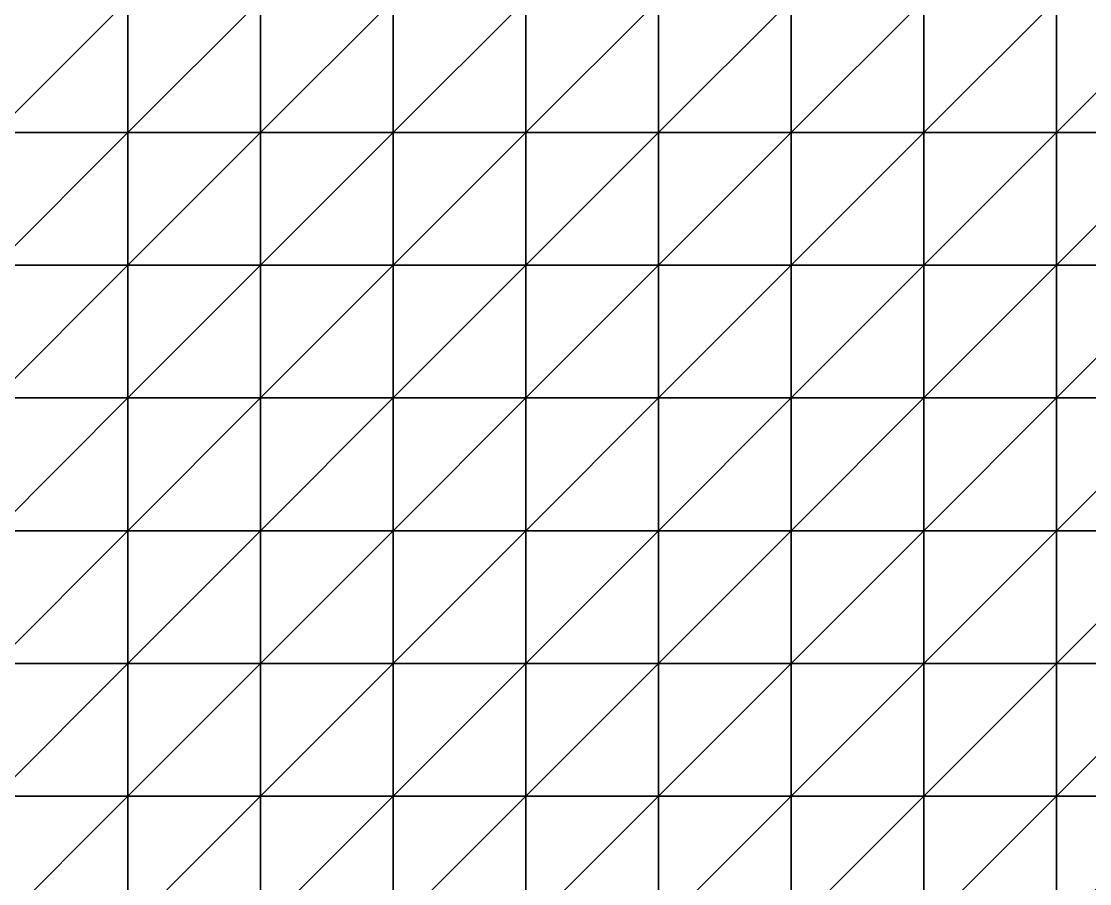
# Model space of a CAD drawing. Extents: x 292020 to 295740, y 4557680 to 4560040.
# Drawn here: x 294024 to 294185, y 4559146.8 to 4559276.8 of the extents above; entities that cross this region are included whole.
import ezdxf

# ---------------------------------------------------------------- set-up
doc = ezdxf.new("R2010")
doc.units = 0
doc.layers.add('RUN201_4_-_RUN201_NODOMAIN5_20X', color=7, linetype='CONTINUOUS')

msp = doc.modelspace()

# ---------------------------------------------------------------- linework, layer by layer
at = {"layer": 'RUN201_4_-_RUN201_NODOMAIN5_20X'}
for points in [[(294020, 4559280, 1780), (294020, 4559260, 1780), (294040, 4559280, 1780)], [(294040, 4559280, 1780), (294020, 4559260, 1780), (294040, 4559260, 1780)], [(294040, 4559280, 1920), (294020, 4559260, 1920), (294020, 4559280, 1920)], [(294040, 4559260, 1920), (294020, 4559260, 1920), (294040, 4559280, 1920)], [(294040, 4559280, 1760), (294040, 4559260, 1760), (294060, 4559280, 1760)], [(294060, 4559280, 1760), (294040, 4559260, 1760), (294060, 4559260, 1760)], [(294040, 4559280, 1760), (294040, 4559260, 1780), (294040, 4559260, 1760)], [(294040, 4559280, 1780), (294040, 4559260, 1780), (294040, 4559280, 1760)], [(294060, 4559280, 1920), (294040, 4559260, 1920), (294040, 4559280, 1920)], [(294060, 4559260, 1920), (294040, 4559260, 1920), (294060, 4559280, 1920)], [(294060, 4559280, 1760), (294060, 4559260, 1760), (294080, 4559280, 1760)], [(294080, 4559280, 1760), (294060, 4559260, 1760), (294080, 4559260, 1760)], [(294080, 4559280, 1920), (294060, 4559260, 1920), (294060, 4559280, 1920)], [(294080, 4559260, 1920), (294060, 4559260, 1920), (294080, 4559280, 1920)], [(294080, 4559280, 1760), (294080, 4559260, 1760), (294100, 4559280, 1760)], [(294100, 4559280, 1760), (294080, 4559260, 1760), (294100, 4559260, 1760)], [(294100, 4559280, 1920), (294080, 4559260, 1920), (294080, 4559280, 1920)], [(294100, 4559260, 1920), (294080, 4559260, 1920), (294100, 4559280, 1920)], [(294100, 4559280, 1760), (294100, 4559260, 1760), (294120, 4559280, 1760)], [(294120, 4559280, 1760), (294100, 4559260, 1760), (294120, 4559260, 1760)], [(294120, 4559280, 1920), (294100, 4559260, 1920), (294100, 4559280, 1920)], [(294120, 4559260, 1920), (294100, 4559260, 1920), (294120, 4559280, 1920)], [(294120, 4559280, 1760), (294120, 4559260, 1760), (294140, 4559280, 1760)], [(294140, 4559280, 1760), (294120, 4559260, 1760), (294140, 4559260, 1760)], [(294140, 4559280, 1920), (294120, 4559260, 1920), (294120, 4559280, 1920)], [(294140, 4559260, 1920), (294120, 4559260, 1920), (294140, 4559280, 1920)], [(294140, 4559280, 1760), (294140, 4559260, 1760), (294160, 4559280, 1760)], [(294160, 4559280, 1760), (294140, 4559260, 1760), (294160, 4559260, 1760)], [(294160, 4559280, 1920), (294140, 4559260, 1920), (294140, 4559280, 1920)], [(294160, 4559260, 1920), (294140, 4559260, 1920), (294160, 4559280, 1920)], [(294160, 4559280, 1760), (294160, 4559260, 1760), (294180, 4559280, 1760)], [(294180, 4559280, 1760), (294160, 4559260, 1760), (294180, 4559260, 1760)], [(294180, 4559280, 1920), (294160, 4559260, 1920), (294160, 4559280, 1920)], [(294180, 4559260, 1920), (294160, 4559260, 1920), (294180, 4559280, 1920)], [(294180, 4559260, 1760), (294180, 4559260, 1780), (294180, 4559280, 1760)], [(294180, 4559280, 1760), (294180, 4559260, 1780), (294180, 4559280, 1780)], [(294180, 4559280, 1780), (294180, 4559260, 1780), (294200, 4559280, 1780)], [(294200, 4559280, 1780), (294180, 4559260, 1780), (294200, 4559260, 1780)], [(294200, 4559280, 1920), (294180, 4559260, 1920), (294180, 4559280, 1920)], [(294200, 4559260, 1920), (294180, 4559260, 1920), (294200, 4559280, 1920)], [(294020, 4559260, 1780), (294020, 4559240, 1780), (294040, 4559260, 1780)], [(294040, 4559260, 1780), (294020, 4559240, 1780), (294040, 4559240, 1780)], [(294040, 4559260, 1920), (294020, 4559240, 1920), (294020, 4559260, 1920)], [(294040, 4559240, 1920), (294020, 4559240, 1920), (294040, 4559260, 1920)], [(294040, 4559260, 1760), (294040, 4559240, 1760), (294060, 4559260, 1760)], [(294060, 4559260, 1760), (294040, 4559240, 1760), (294060, 4559240, 1760)], [(294040, 4559260, 1760), (294040, 4559240, 1780), (294040, 4559240, 1760)], [(294040, 4559260, 1780), (294040, 4559240, 1780), (294040, 4559260, 1760)], [(294060, 4559260, 1920), (294040, 4559240, 1920), (294040, 4559260, 1920)], [(294060, 4559240, 1920), (294040, 4559240, 1920), (294060, 4559260, 1920)], [(294060, 4559260, 1760), (294060, 4559240, 1760), (294080, 4559260, 1760)], [(294080, 4559260, 1760), (294060, 4559240, 1760), (294080, 4559240, 1760)], [(294080, 4559260, 1920), (294060, 4559240, 1920), (294060, 4559260, 1920)], [(294080, 4559240, 1920), (294060, 4559240, 1920), (294080, 4559260, 1920)], [(294080, 4559260, 1760), (294080, 4559240, 1760), (294100, 4559260, 1760)], [(294100, 4559260, 1760), (294080, 4559240, 1760), (294100, 4559240, 1760)], [(294100, 4559260, 1920), (294080, 4559240, 1920), (294080, 4559260, 1920)], [(294100, 4559240, 1920), (294080, 4559240, 1920), (294100, 4559260, 1920)], [(294100, 4559260, 1760), (294100, 4559240, 1760), (294120, 4559260, 1760)], [(294120, 4559260, 1760), (294100, 4559240, 1760), (294120, 4559240, 1760)], [(294120, 4559260, 1920), (294100, 4559240, 1920), (294100, 4559260, 1920)], [(294120, 4559240, 1920), (294100, 4559240, 1920), (294120, 4559260, 1920)], [(294120, 4559260, 1760), (294120, 4559240, 1760), (294140, 4559260, 1760)], [(294140, 4559260, 1760), (294120, 4559240, 1760), (294140, 4559240, 1760)], [(294140, 4559260, 1920), (294120, 4559240, 1920), (294120, 4559260, 1920)], [(294140, 4559240, 1920), (294120, 4559240, 1920), (294140, 4559260, 1920)], [(294140, 4559260, 1760), (294140, 4559240, 1760), (294160, 4559260, 1760)], [(294160, 4559260, 1760), (294140, 4559240, 1760), (294160, 4559240, 1760)], [(294160, 4559260, 1920), (294140, 4559240, 1920), (294140, 4559260, 1920)], [(294160, 4559240, 1920), (294140, 4559240, 1920), (294160, 4559260, 1920)], [(294160, 4559240, 1760), (294160, 4559240, 1780), (294160, 4559260, 1760)], [(294160, 4559260, 1760), (294160, 4559240, 1780), (294160, 4559260, 1780)], [(294160, 4559260, 1760), (294160, 4559260, 1780), (294180, 4559260, 1760)], [(294180, 4559260, 1760), (294160, 4559260, 1780), (294180, 4559260, 1780)], [(294160, 4559260, 1780), (294160, 4559240, 1780), (294180, 4559260, 1780)], [(294180, 4559260, 1780), (294160, 4559240, 1780), (294180, 4559240, 1780)], [(294180, 4559260, 1920), (294160, 4559240, 1920), (294160, 4559260, 1920)], [(294180, 4559240, 1920), (294160, 4559240, 1920), (294180, 4559260, 1920)], [(294180, 4559240, 1780), (294180, 4559240, 1800), (294180, 4559260, 1780)], [(294180, 4559260, 1780), (294180, 4559240, 1800), (294180, 4559260, 1800)], [(294180, 4559260, 1780), (294180, 4559260, 1800), (294200, 4559260, 1780)], [(294200, 4559260, 1780), (294180, 4559260, 1800), (294200, 4559260, 1800)], [(294180, 4559260, 1800), (294180, 4559240, 1800), (294200, 4559260, 1800)], [(294200, 4559260, 1800), (294180, 4559240, 1800), (294200, 4559240, 1800)], [(294200, 4559260, 1920), (294180, 4559240, 1920), (294180, 4559260, 1920)], [(294200, 4559240, 1920), (294180, 4559240, 1920), (294200, 4559260, 1920)], [(294020, 4559240, 1780), (294020, 4559220, 1780), (294040, 4559240, 1780)], [(294040, 4559240, 1780), (294020, 4559220, 1780), (294040, 4559220, 1780)], [(294040, 4559240, 1920), (294020, 4559220, 1920), (294020, 4559240, 1920)], [(294040, 4559220, 1920), (294020, 4559220, 1920), (294040, 4559240, 1920)], [(294040, 4559240, 1760), (294040, 4559240, 1780), (294060, 4559240, 1760)], [(294060, 4559240, 1760), (294040, 4559240, 1780), (294060, 4559240, 1780)], [(294040, 4559240, 1780), (294040, 4559220, 1780), (294060, 4559240, 1780)], [(294060, 4559240, 1780), (294040, 4559220, 1780), (294060, 4559220, 1780)], [(294060, 4559240, 1920), (294040, 4559220, 1920), (294040, 4559240, 1920)], [(294060, 4559220, 1920), (294040, 4559220, 1920), (294060, 4559240, 1920)], [(294060, 4559240, 1760), (294060, 4559240, 1780), (294080, 4559240, 1760)], [(294080, 4559240, 1760), (294060, 4559240, 1780), (294080, 4559240, 1780)], [(294060, 4559240, 1780), (294060, 4559220, 1780), (294080, 4559240, 1780)], [(294080, 4559240, 1780), (294060, 4559220, 1780), (294080, 4559220, 1780)], [(294080, 4559240, 1920), (294060, 4559220, 1920), (294060, 4559240, 1920)], [(294080, 4559220, 1920), (294060, 4559220, 1920), (294080, 4559240, 1920)], [(294080, 4559240, 1760), (294080, 4559220, 1760), (294100, 4559240, 1760)], [(294100, 4559240, 1760), (294080, 4559220, 1760), (294100, 4559220, 1760)], [(294080, 4559240, 1760), (294080, 4559220, 1780), (294080, 4559220, 1760)], [(294080, 4559240, 1780), (294080, 4559220, 1780), (294080, 4559240, 1760)], [(294100, 4559240, 1920), (294080, 4559220, 1920), (294080, 4559240, 1920)], [(294100, 4559220, 1920), (294080, 4559220, 1920), (294100, 4559240, 1920)], [(294100, 4559240, 1760), (294100, 4559220, 1760), (294120, 4559240, 1760)], [(294120, 4559240, 1760), (294100, 4559220, 1760), (294120, 4559220, 1760)], [(294120, 4559240, 1920), (294100, 4559220, 1920), (294100, 4559240, 1920)], [(294120, 4559220, 1920), (294100, 4559220, 1920), (294120, 4559240, 1920)], [(294120, 4559240, 1760), (294120, 4559220, 1760), (294140, 4559240, 1760)], [(294140, 4559240, 1760), (294120, 4559220, 1760), (294140, 4559220, 1760)], [(294140, 4559240, 1920), (294120, 4559220, 1920), (294120, 4559240, 1920)], [(294140, 4559220, 1920), (294120, 4559220, 1920), (294140, 4559240, 1920)], [(294140, 4559220, 1760), (294140, 4559220, 1780), (294140, 4559240, 1760)], [(294140, 4559240, 1760), (294140, 4559220, 1780), (294140, 4559240, 1780)], [(294140, 4559240, 1760), (294140, 4559240, 1780), (294160, 4559240, 1760)], [(294160, 4559240, 1760), (294140, 4559240, 1780), (294160, 4559240, 1780)], [(294140, 4559240, 1780), (294140, 4559220, 1780), (294160, 4559240, 1780)], [(294160, 4559240, 1780), (294140, 4559220, 1780), (294160, 4559220, 1780)], [(294160, 4559240, 1920), (294140, 4559220, 1920), (294140, 4559240, 1920)], [(294160, 4559220, 1920), (294140, 4559220, 1920), (294160, 4559240, 1920)], [(294160, 4559240, 1780), (294160, 4559220, 1780), (294180, 4559240, 1780)], [(294180, 4559240, 1780), (294160, 4559220, 1780), (294180, 4559220, 1780)], [(294180, 4559240, 1920), (294160, 4559220, 1920), (294160, 4559240, 1920)], [(294180, 4559220, 1920), (294160, 4559220, 1920), (294180, 4559240, 1920)], [(294180, 4559220, 1780), (294180, 4559220, 1800), (294180, 4559240, 1780)], [(294180, 4559240, 1780), (294180, 4559220, 1800), (294180, 4559240, 1800)], [(294180, 4559240, 1800), (294180, 4559220, 1800), (294200, 4559240, 1800)], [(294200, 4559240, 1800), (294180, 4559220, 1800), (294200, 4559220, 1800)], [(294200, 4559240, 1920), (294180, 4559220, 1920), (294180, 4559240, 1920)], [(294200, 4559220, 1920), (294180, 4559220, 1920), (294200, 4559240, 1920)], [(294020, 4559220, 1780), (294020, 4559200, 1780), (294040, 4559220, 1780)], [(294040, 4559220, 1780), (294020, 4559200, 1780), (294040, 4559200, 1780)], [(294040, 4559220, 1920), (294020, 4559200, 1920), (294020, 4559220, 1920)], [(294040, 4559200, 1920), (294020, 4559200, 1920), (294040, 4559220, 1920)], [(294040, 4559220, 1780), (294040, 4559200, 1780), (294060, 4559220, 1780)], [(294060, 4559220, 1780), (294040, 4559200, 1780), (294060, 4559200, 1780)], [(294060, 4559220, 1920), (294040, 4559200, 1920), (294040, 4559220, 1920)], [(294060, 4559200, 1920), (294040, 4559200, 1920), (294060, 4559220, 1920)], [(294060, 4559200, 1780), (294060, 4559200, 1800), (294060, 4559220, 1780)], [(294060, 4559220, 1780), (294060, 4559200, 1800), (294060, 4559220, 1800)], [(294060, 4559220, 1780), (294060, 4559220, 1800), (294080, 4559220, 1780)], [(294080, 4559220, 1780), (294060, 4559220, 1800), (294080, 4559220, 1800)], [(294060, 4559220, 1800), (294060, 4559200, 1800), (294080, 4559220, 1800)], [(294080, 4559220, 1800), (294060, 4559200, 1800), (294080, 4559200, 1800)], [(294080, 4559220, 1920), (294060, 4559200, 1920), (294060, 4559220, 1920)], [(294080, 4559200, 1920), (294060, 4559200, 1920), (294080, 4559220, 1920)], [(294080, 4559220, 1760), (294080, 4559220, 1780), (294100, 4559220, 1760)], [(294100, 4559220, 1760), (294080, 4559220, 1780), (294100, 4559220, 1780)], [(294080, 4559220, 1780), (294080, 4559200, 1780), (294100, 4559220, 1780)], [(294100, 4559220, 1780), (294080, 4559200, 1780), (294100, 4559200, 1780)], [(294080, 4559220, 1780), (294080, 4559200, 1800), (294080, 4559200, 1780)], [(294080, 4559220, 1800), (294080, 4559200, 1800), (294080, 4559220, 1780)], [(294100, 4559220, 1920), (294080, 4559200, 1920), (294080, 4559220, 1920)], [(294100, 4559200, 1920), (294080, 4559200, 1920), (294100, 4559220, 1920)], [(294100, 4559220, 1760), (294100, 4559200, 1760), (294120, 4559220, 1760)], [(294120, 4559220, 1760), (294100, 4559200, 1760), (294120, 4559200, 1760)], [(294100, 4559220, 1760), (294100, 4559200, 1780), (294100, 4559200, 1760)], [(294100, 4559220, 1780), (294100, 4559200, 1780), (294100, 4559220, 1760)], [(294120, 4559220, 1920), (294100, 4559200, 1920), (294100, 4559220, 1920)], [(294120, 4559200, 1920), (294100, 4559200, 1920), (294120, 4559220, 1920)], [(294120, 4559220, 1760), (294120, 4559200, 1760), (294140, 4559220, 1760)], [(294140, 4559220, 1760), (294120, 4559200, 1760), (294140, 4559200, 1760)], [(294140, 4559220, 1920), (294120, 4559200, 1920), (294120, 4559220, 1920)], [(294140, 4559200, 1920), (294120, 4559200, 1920), (294140, 4559220, 1920)], [(294140, 4559200, 1760), (294140, 4559200, 1780), (294140, 4559220, 1760)], [(294140, 4559220, 1760), (294140, 4559200, 1780), (294140, 4559220, 1780)], [(294140, 4559220, 1780), (294140, 4559200, 1780), (294160, 4559220, 1780)], [(294160, 4559220, 1780), (294140, 4559200, 1780), (294160, 4559200, 1780)], [(294160, 4559220, 1920), (294140, 4559200, 1920), (294140, 4559220, 1920)], [(294160, 4559200, 1920), (294140, 4559200, 1920), (294160, 4559220, 1920)], [(294160, 4559200, 1780), (294160, 4559200, 1800), (294160, 4559220, 1780)], [(294160, 4559220, 1780), (294160, 4559200, 1800), (294160, 4559220, 1800)], [(294160, 4559220, 1780), (294160, 4559220, 1800), (294180, 4559220, 1780)], [(294180, 4559220, 1780), (294160, 4559220, 1800), (294180, 4559220, 1800)], [(294160, 4559220, 1800), (294160, 4559200, 1800), (294180, 4559220, 1800)], [(294180, 4559220, 1800), (294160, 4559200, 1800), (294180, 4559200, 1800)], [(294180, 4559220, 1920), (294160, 4559200, 1920), (294160, 4559220, 1920)], [(294180, 4559200, 1920), (294160, 4559200, 1920), (294180, 4559220, 1920)], [(294180, 4559220, 1800), (294180, 4559200, 1800), (294200, 4559220, 1800)], [(294200, 4559220, 1800), (294180, 4559200, 1800), (294200, 4559200, 1800)], [(294200, 4559220, 1920), (294180, 4559200, 1920), (294180, 4559220, 1920)], [(294200, 4559200, 1920), (294180, 4559200, 1920), (294200, 4559220, 1920)], [(294020, 4559200, 1780), (294020, 4559200, 1800), (294040, 4559200, 1780)], [(294040, 4559200, 1780), (294020, 4559200, 1800), (294040, 4559200, 1800)], [(294020, 4559200, 1800), (294020, 4559180, 1800), (294040, 4559200, 1800)], [(294040, 4559200, 1800), (294020, 4559180, 1800), (294040, 4559180, 1800)], [(294040, 4559200, 1920), (294020, 4559180, 1920), (294020, 4559200, 1920)], [(294040, 4559180, 1920), (294020, 4559180, 1920), (294040, 4559200, 1920)], [(294040, 4559200, 1780), (294040, 4559200, 1800), (294060, 4559200, 1780)], [(294060, 4559200, 1780), (294040, 4559200, 1800), (294060, 4559200, 1800)], [(294040, 4559200, 1800), (294040, 4559180, 1800), (294060, 4559200, 1800)], [(294060, 4559200, 1800), (294040, 4559180, 1800), (294060, 4559180, 1800)], [(294060, 4559200, 1920), (294040, 4559180, 1920), (294040, 4559200, 1920)], [(294060, 4559180, 1920), (294040, 4559180, 1920), (294060, 4559200, 1920)], [(294060, 4559200, 1800), (294060, 4559180, 1800), (294080, 4559200, 1800)], [(294080, 4559200, 1800), (294060, 4559180, 1800), (294080, 4559180, 1800)], [(294080, 4559200, 1920), (294060, 4559180, 1920), (294060, 4559200, 1920)], [(294080, 4559180, 1920), (294060, 4559180, 1920), (294080, 4559200, 1920)], [(294080, 4559200, 1780), (294080, 4559200, 1800), (294100, 4559200, 1780)], [(294100, 4559200, 1780), (294080, 4559200, 1800), (294100, 4559200, 1800)], [(294080, 4559200, 1800), (294080, 4559180, 1800), (294100, 4559200, 1800)], [(294100, 4559200, 1800), (294080, 4559180, 1800), (294100, 4559180, 1800)], [(294100, 4559200, 1920), (294080, 4559180, 1920), (294080, 4559200, 1920)], [(294100, 4559180, 1920), (294080, 4559180, 1920), (294100, 4559200, 1920)], [(294100, 4559200, 1760), (294100, 4559200, 1780), (294120, 4559200, 1760)], [(294120, 4559200, 1760), (294100, 4559200, 1780), (294120, 4559200, 1780)], [(294100, 4559200, 1780), (294100, 4559180, 1780), (294120, 4559200, 1780)], [(294120, 4559200, 1780), (294100, 4559180, 1780), (294120, 4559180, 1780)], [(294100, 4559200, 1780), (294100, 4559180, 1800), (294100, 4559180, 1780)], [(294100, 4559200, 1800), (294100, 4559180, 1800), (294100, 4559200, 1780)], [(294120, 4559200, 1920), (294100, 4559180, 1920), (294100, 4559200, 1920)], [(294120, 4559180, 1920), (294100, 4559180, 1920), (294120, 4559200, 1920)], [(294120, 4559200, 1760), (294120, 4559200, 1780), (294140, 4559200, 1760)], [(294140, 4559200, 1760), (294120, 4559200, 1780), (294140, 4559200, 1780)], [(294120, 4559200, 1780), (294120, 4559180, 1780), (294140, 4559200, 1780)], [(294140, 4559200, 1780), (294120, 4559180, 1780), (294140, 4559180, 1780)], [(294140, 4559200, 1920), (294120, 4559180, 1920), (294120, 4559200, 1920)], [(294140, 4559180, 1920), (294120, 4559180, 1920), (294140, 4559200, 1920)], [(294140, 4559200, 1780), (294140, 4559180, 1780), (294160, 4559200, 1780)], [(294160, 4559200, 1780), (294140, 4559180, 1780), (294160, 4559180, 1780)], [(294160, 4559200, 1920), (294140, 4559180, 1920), (294140, 4559200, 1920)], [(294160, 4559180, 1920), (294140, 4559180, 1920), (294160, 4559200, 1920)], [(294160, 4559180, 1780), (294160, 4559180, 1800), (294160, 4559200, 1780)], [(294160, 4559200, 1780), (294160, 4559180, 1800), (294160, 4559200, 1800)], [(294160, 4559200, 1800), (294160, 4559180, 1800), (294180, 4559200, 1800)], [(294180, 4559200, 1800), (294160, 4559180, 1800), (294180, 4559180, 1800)], [(294180, 4559200, 1920), (294160, 4559180, 1920), (294160, 4559200, 1920)], [(294180, 4559180, 1920), (294160, 4559180, 1920), (294180, 4559200, 1920)], [(294180, 4559200, 1800), (294180, 4559180, 1800), (294200, 4559200, 1800)], [(294200, 4559200, 1800), (294180, 4559180, 1800), (294200, 4559180, 1800)], [(294200, 4559200, 1920), (294180, 4559180, 1920), (294180, 4559200, 1920)], [(294200, 4559180, 1920), (294180, 4559180, 1920), (294200, 4559200, 1920)], [(294020, 4559180, 1800), (294020, 4559160, 1800), (294040, 4559180, 1800)], [(294040, 4559180, 1800), (294020, 4559160, 1800), (294040, 4559160, 1800)], [(294040, 4559180, 1920), (294020, 4559160, 1920), (294020, 4559180, 1920)], [(294040, 4559160, 1920), (294020, 4559160, 1920), (294040, 4559180, 1920)], [(294040, 4559180, 1800), (294040, 4559160, 1800), (294060, 4559180, 1800)], [(294060, 4559180, 1800), (294040, 4559160, 1800), (294060, 4559160, 1800)], [(294060, 4559180, 1920), (294040, 4559160, 1920), (294040, 4559180, 1920)], [(294060, 4559160, 1920), (294040, 4559160, 1920), (294060, 4559180, 1920)], [(294060, 4559180, 1800), (294060, 4559160, 1800), (294080, 4559180, 1800)], [(294080, 4559180, 1800), (294060, 4559160, 1800), (294080, 4559160, 1800)], [(294080, 4559180, 1920), (294060, 4559160, 1920), (294060, 4559180, 1920)], [(294080, 4559160, 1920), (294060, 4559160, 1920), (294080, 4559180, 1920)], [(294080, 4559180, 1800), (294080, 4559160, 1800), (294100, 4559180, 1800)], [(294100, 4559180, 1800), (294080, 4559160, 1800), (294100, 4559160, 1800)], [(294100, 4559180, 1920), (294080, 4559160, 1920), (294080, 4559180, 1920)], [(294100, 4559160, 1920), (294080, 4559160, 1920), (294100, 4559180, 1920)], [(294100, 4559180, 1780), (294100, 4559180, 1800), (294120, 4559180, 1780)], [(294120, 4559180, 1780), (294100, 4559180, 1800), (294120, 4559180, 1800)], [(294100, 4559180, 1800), (294100, 4559160, 1800), (294120, 4559180, 1800)], [(294120, 4559180, 1800), (294100, 4559160, 1800), (294120, 4559160, 1800)], [(294120, 4559180, 1920), (294100, 4559160, 1920), (294100, 4559180, 1920)], [(294120, 4559160, 1920), (294100, 4559160, 1920), (294120, 4559180, 1920)], [(294120, 4559180, 1780), (294120, 4559180, 1800), (294140, 4559180, 1780)], [(294140, 4559180, 1780), (294120, 4559180, 1800), (294140, 4559180, 1800)], [(294120, 4559180, 1800), (294120, 4559160, 1800), (294140, 4559180, 1800)], [(294140, 4559180, 1800), (294120, 4559160, 1800), (294140, 4559160, 1800)], [(294140, 4559180, 1920), (294120, 4559160, 1920), (294120, 4559180, 1920)], [(294140, 4559160, 1920), (294120, 4559160, 1920), (294140, 4559180, 1920)], [(294140, 4559180, 1780), (294140, 4559180, 1800), (294160, 4559180, 1780)], [(294160, 4559180, 1780), (294140, 4559180, 1800), (294160, 4559180, 1800)], [(294140, 4559180, 1800), (294140, 4559160, 1800), (294160, 4559180, 1800)], [(294160, 4559180, 1800), (294140, 4559160, 1800), (294160, 4559160, 1800)], [(294160, 4559180, 1920), (294140, 4559160, 1920), (294140, 4559180, 1920)], [(294160, 4559160, 1920), (294140, 4559160, 1920), (294160, 4559180, 1920)], [(294160, 4559160, 1800), (294160, 4559160, 1820), (294160, 4559180, 1800)], [(294160, 4559180, 1800), (294160, 4559160, 1820), (294160, 4559180, 1820)], [(294160, 4559180, 1800), (294160, 4559180, 1820), (294180, 4559180, 1800)], [(294180, 4559180, 1800), (294160, 4559180, 1820), (294180, 4559180, 1820)], [(294160, 4559180, 1820), (294160, 4559160, 1820), (294180, 4559180, 1820)], [(294180, 4559180, 1820), (294160, 4559160, 1820), (294180, 4559160, 1820)], [(294180, 4559180, 1920), (294160, 4559160, 1920), (294160, 4559180, 1920)], [(294180, 4559160, 1920), (294160, 4559160, 1920), (294180, 4559180, 1920)], [(294180, 4559180, 1800), (294180, 4559180, 1820), (294200, 4559180, 1800)], [(294200, 4559180, 1800), (294180, 4559180, 1820), (294200, 4559180, 1820)], [(294180, 4559180, 1820), (294180, 4559160, 1820), (294200, 4559180, 1820)], [(294200, 4559180, 1820), (294180, 4559160, 1820), (294200, 4559160, 1820)], [(294200, 4559180, 1920), (294180, 4559160, 1920), (294180, 4559180, 1920)], [(294200, 4559160, 1920), (294180, 4559160, 1920), (294200, 4559180, 1920)], [(294020, 4559160, 1800), (294020, 4559140, 1800), (294040, 4559160, 1800)], [(294040, 4559160, 1800), (294020, 4559140, 1800), (294040, 4559140, 1800)], [(294040, 4559160, 1920), (294020, 4559140, 1920), (294020, 4559160, 1920)], [(294040, 4559140, 1920), (294020, 4559140, 1920), (294040, 4559160, 1920)], [(294040, 4559160, 1800), (294040, 4559140, 1800), (294060, 4559160, 1800)], [(294060, 4559160, 1800), (294040, 4559140, 1800), (294060, 4559140, 1800)], [(294060, 4559160, 1920), (294040, 4559140, 1920), (294040, 4559160, 1920)], [(294060, 4559140, 1920), (294040, 4559140, 1920), (294060, 4559160, 1920)], [(294060, 4559140, 1800), (294060, 4559140, 1820), (294060, 4559160, 1800)], [(294060, 4559160, 1800), (294060, 4559140, 1820), (294060, 4559160, 1820)], [(294060, 4559160, 1800), (294060, 4559160, 1820), (294080, 4559160, 1800)], [(294080, 4559160, 1800), (294060, 4559160, 1820), (294080, 4559160, 1820)], [(294060, 4559160, 1820), (294060, 4559140, 1820), (294080, 4559160, 1820)], [(294080, 4559160, 1820), (294060, 4559140, 1820), (294080, 4559140, 1820)], [(294080, 4559160, 1920), (294060, 4559140, 1920), (294060, 4559160, 1920)], [(294080, 4559140, 1920), (294060, 4559140, 1920), (294080, 4559160, 1920)], [(294080, 4559160, 1800), (294080, 4559160, 1820), (294100, 4559160, 1800)], [(294100, 4559160, 1800), (294080, 4559160, 1820), (294100, 4559160, 1820)], [(294080, 4559160, 1820), (294080, 4559140, 1820), (294100, 4559160, 1820)], [(294100, 4559160, 1820), (294080, 4559140, 1820), (294100, 4559140, 1820)], [(294100, 4559160, 1920), (294080, 4559140, 1920), (294080, 4559160, 1920)], [(294100, 4559140, 1920), (294080, 4559140, 1920), (294100, 4559160, 1920)], [(294100, 4559160, 1800), (294100, 4559160, 1820), (294120, 4559160, 1800)], [(294120, 4559160, 1800), (294100, 4559160, 1820), (294120, 4559160, 1820)], [(294100, 4559160, 1820), (294100, 4559140, 1820), (294120, 4559160, 1820)], [(294120, 4559160, 1820), (294100, 4559140, 1820), (294120, 4559140, 1820)], [(294120, 4559160, 1920), (294100, 4559140, 1920), (294100, 4559160, 1920)], [(294120, 4559140, 1920), (294100, 4559140, 1920), (294120, 4559160, 1920)], [(294120, 4559160, 1800), (294120, 4559160, 1820), (294140, 4559160, 1800)], [(294140, 4559160, 1800), (294120, 4559160, 1820), (294140, 4559160, 1820)], [(294120, 4559160, 1820), (294120, 4559140, 1820), (294140, 4559160, 1820)], [(294140, 4559160, 1820), (294120, 4559140, 1820), (294140, 4559140, 1820)], [(294140, 4559160, 1920), (294120, 4559140, 1920), (294120, 4559160, 1920)], [(294140, 4559140, 1920), (294120, 4559140, 1920), (294140, 4559160, 1920)], [(294140, 4559160, 1800), (294140, 4559160, 1820), (294160, 4559160, 1800)], [(294160, 4559160, 1800), (294140, 4559160, 1820), (294160, 4559160, 1820)], [(294140, 4559160, 1820), (294140, 4559140, 1820), (294160, 4559160, 1820)], [(294160, 4559160, 1820), (294140, 4559140, 1820), (294160, 4559140, 1820)], [(294160, 4559160, 1920), (294140, 4559140, 1920), (294140, 4559160, 1920)], [(294160, 4559140, 1920), (294140, 4559140, 1920), (294160, 4559160, 1920)], [(294160, 4559160, 1820), (294160, 4559140, 1820), (294180, 4559160, 1820)], [(294180, 4559160, 1820), (294160, 4559140, 1820), (294180, 4559140, 1820)], [(294180, 4559160, 1920), (294160, 4559140, 1920), (294160, 4559160, 1920)], [(294180, 4559140, 1920), (294160, 4559140, 1920), (294180, 4559160, 1920)], [(294180, 4559160, 1820), (294180, 4559140, 1820), (294200, 4559160, 1820)], [(294200, 4559160, 1820), (294180, 4559140, 1820), (294200, 4559140, 1820)], [(294200, 4559160, 1920), (294180, 4559140, 1920), (294180, 4559160, 1920)], [(294200, 4559140, 1920), (294180, 4559140, 1920), (294200, 4559160, 1920)]]:
    msp.add_3dface(points, dxfattribs=at)

doc.saveas('drawing.dxf')
